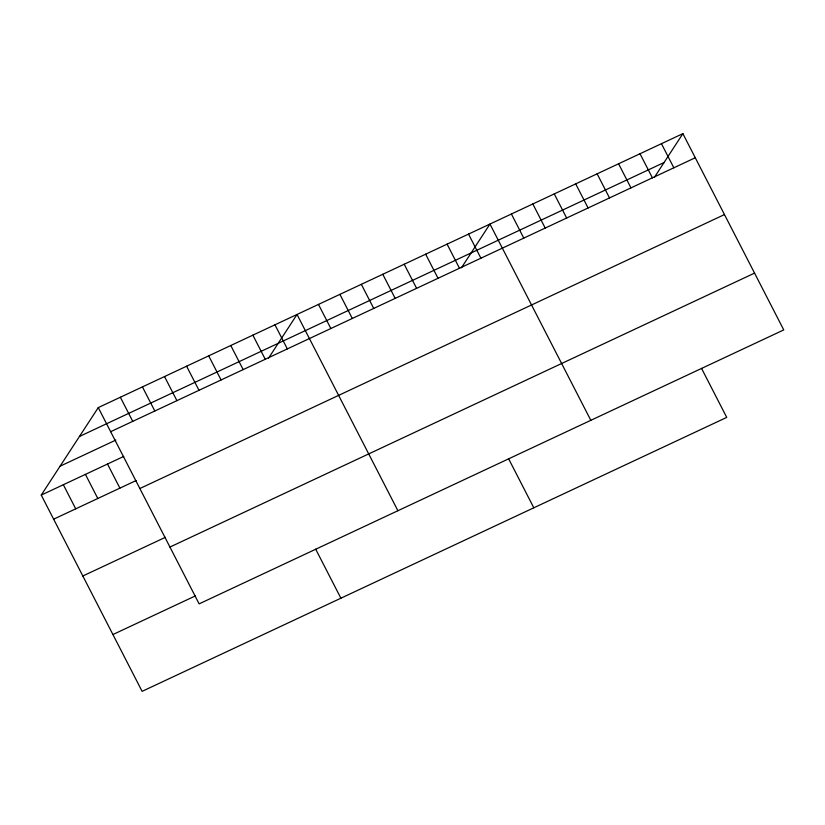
<?xml version="1.0" encoding="UTF-8"?>
<svg xmlns="http://www.w3.org/2000/svg" width="825" height="825" viewBox="0 0 825 825"><rect width="100%" height="100%" fill="white"/><g stroke="black" fill="none" stroke-linecap="round" stroke-linejoin="round"><path stroke-width="1.24" d="M701.539 368.383L726.732 417.398L142.117 691.35L41.25 495.082L98.268 407.602L682.883 133.65L783.75 329.918L199.134 603.869L98.268 407.602M268.527 358.194L297.031 314.459L397.908 510.727M461.443 267.795L489.957 224.049L590.824 420.327M654.369 177.385L682.883 133.65M79.448 436.466L664.063 162.515M110.653 431.702L695.269 157.75M60.07 466.207L115.861 440.065M41.25 495.082L123.781 456.4M53.635 519.183L136.166 480.511M139.858 488.524L724.463 214.572M82.84 575.994L165.371 537.322M169.94 547.058L754.555 273.106M112.922 634.538L195.453 595.867M661.444 143.694L673.829 167.795M640.004 153.739L652.4 177.839M618.575 163.783L630.96 187.883M597.135 173.828L609.52 197.928M575.695 183.872L588.091 207.972M554.266 193.916L566.651 218.017M532.826 203.961L545.212 228.061M511.397 214.005L523.782 238.105M468.517 234.094L480.913 258.204M447.088 244.138L459.473 268.249M425.648 254.182L438.034 278.293M508.623 458.782L533.806 507.808M404.209 264.227L416.604 288.338M382.779 274.271L395.165 298.382M361.34 284.326L373.725 308.426M339.91 294.37L352.296 318.471M318.471 304.415L330.856 328.515M274.952 324.802L287.337 348.913M252.862 335.156L265.248 359.257M230.783 345.5L243.169 369.61M315.697 549.192L340.89 598.208M208.694 355.853L221.079 379.954M186.605 366.207L199 390.308M164.526 376.551L176.911 400.651M142.436 386.904L154.822 411.005M120.357 397.248L132.743 421.358M107.508 464.032L119.893 488.132M85.418 474.375L97.804 498.486M63.339 484.729L75.725 508.829"/></g></svg>
